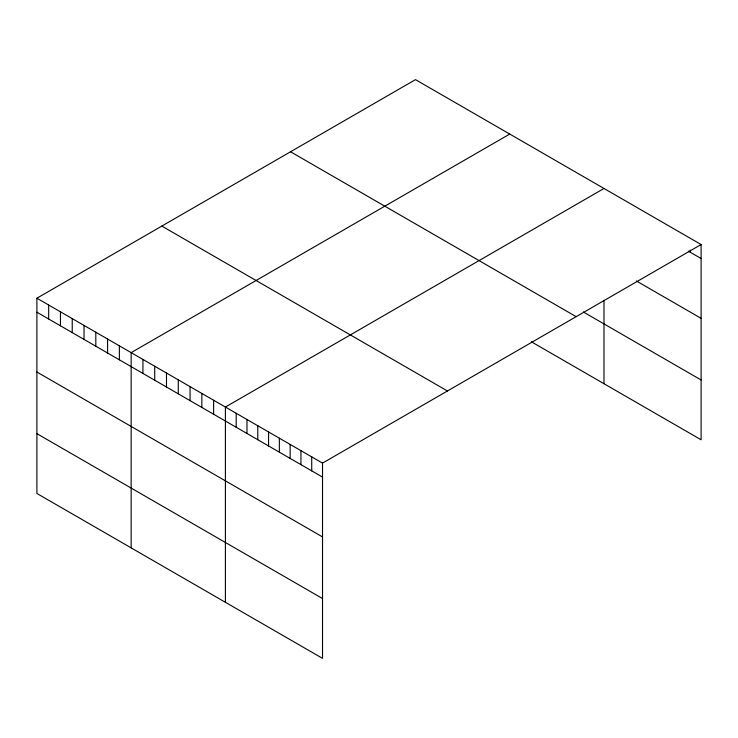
<?xml version="1.0" encoding="UTF-8"?>
<svg xmlns="http://www.w3.org/2000/svg" width="738" height="738" viewBox="0 0 738 738"><rect width="100%" height="100%" fill="white"/><g stroke="black" fill="none" stroke-linecap="round" stroke-linejoin="round"><path stroke-width="1.11" d="M701.1 244.536L322.515 463.113L322.515 658.361L36.9 493.464L36.9 298.217L415.485 79.639L701.1 244.536L701.1 439.783L531.342 341.777M509.737 134.058L131.152 352.635L131.152 547.882M603.988 188.476L225.404 407.044L225.404 602.291M688.351 251.16L701.1 258.521M636.359 280.957L701.1 318.336M583.371 311.999L701.1 379.969M290.551 151.77L576.166 316.667M161.834 226.086L447.449 390.983M36.9 298.217L322.515 463.113M36.9 312.202L322.515 477.099M36.9 372.017L322.515 536.913M36.9 433.649L322.515 598.546M690.307 250.136L690.307 252.285M603.988 300.366L603.988 383.723M311.722 456.887L311.722 470.862M300.929 450.65L300.929 464.636M290.145 444.424L290.145 458.409M279.351 438.197L279.351 452.173M268.567 431.961L268.567 445.946M257.774 425.734L257.774 439.719M246.981 419.507L246.981 433.492M236.197 413.28L236.197 427.256M213.623 400.245L213.623 414.23M201.843 393.446L201.843 407.422M190.063 386.638L190.063 400.623M178.282 379.839L178.282 393.824M166.493 373.041L166.493 387.016M154.712 366.233L154.712 380.218M142.932 359.434L142.932 373.419M119.371 345.827L119.371 359.812M107.591 339.028L107.591 353.013M95.811 332.229L95.811 346.205M84.031 325.421L84.031 339.406M72.241 318.622L72.241 332.607M60.461 311.823L60.461 325.799M48.68 305.015L48.68 319"/></g></svg>
